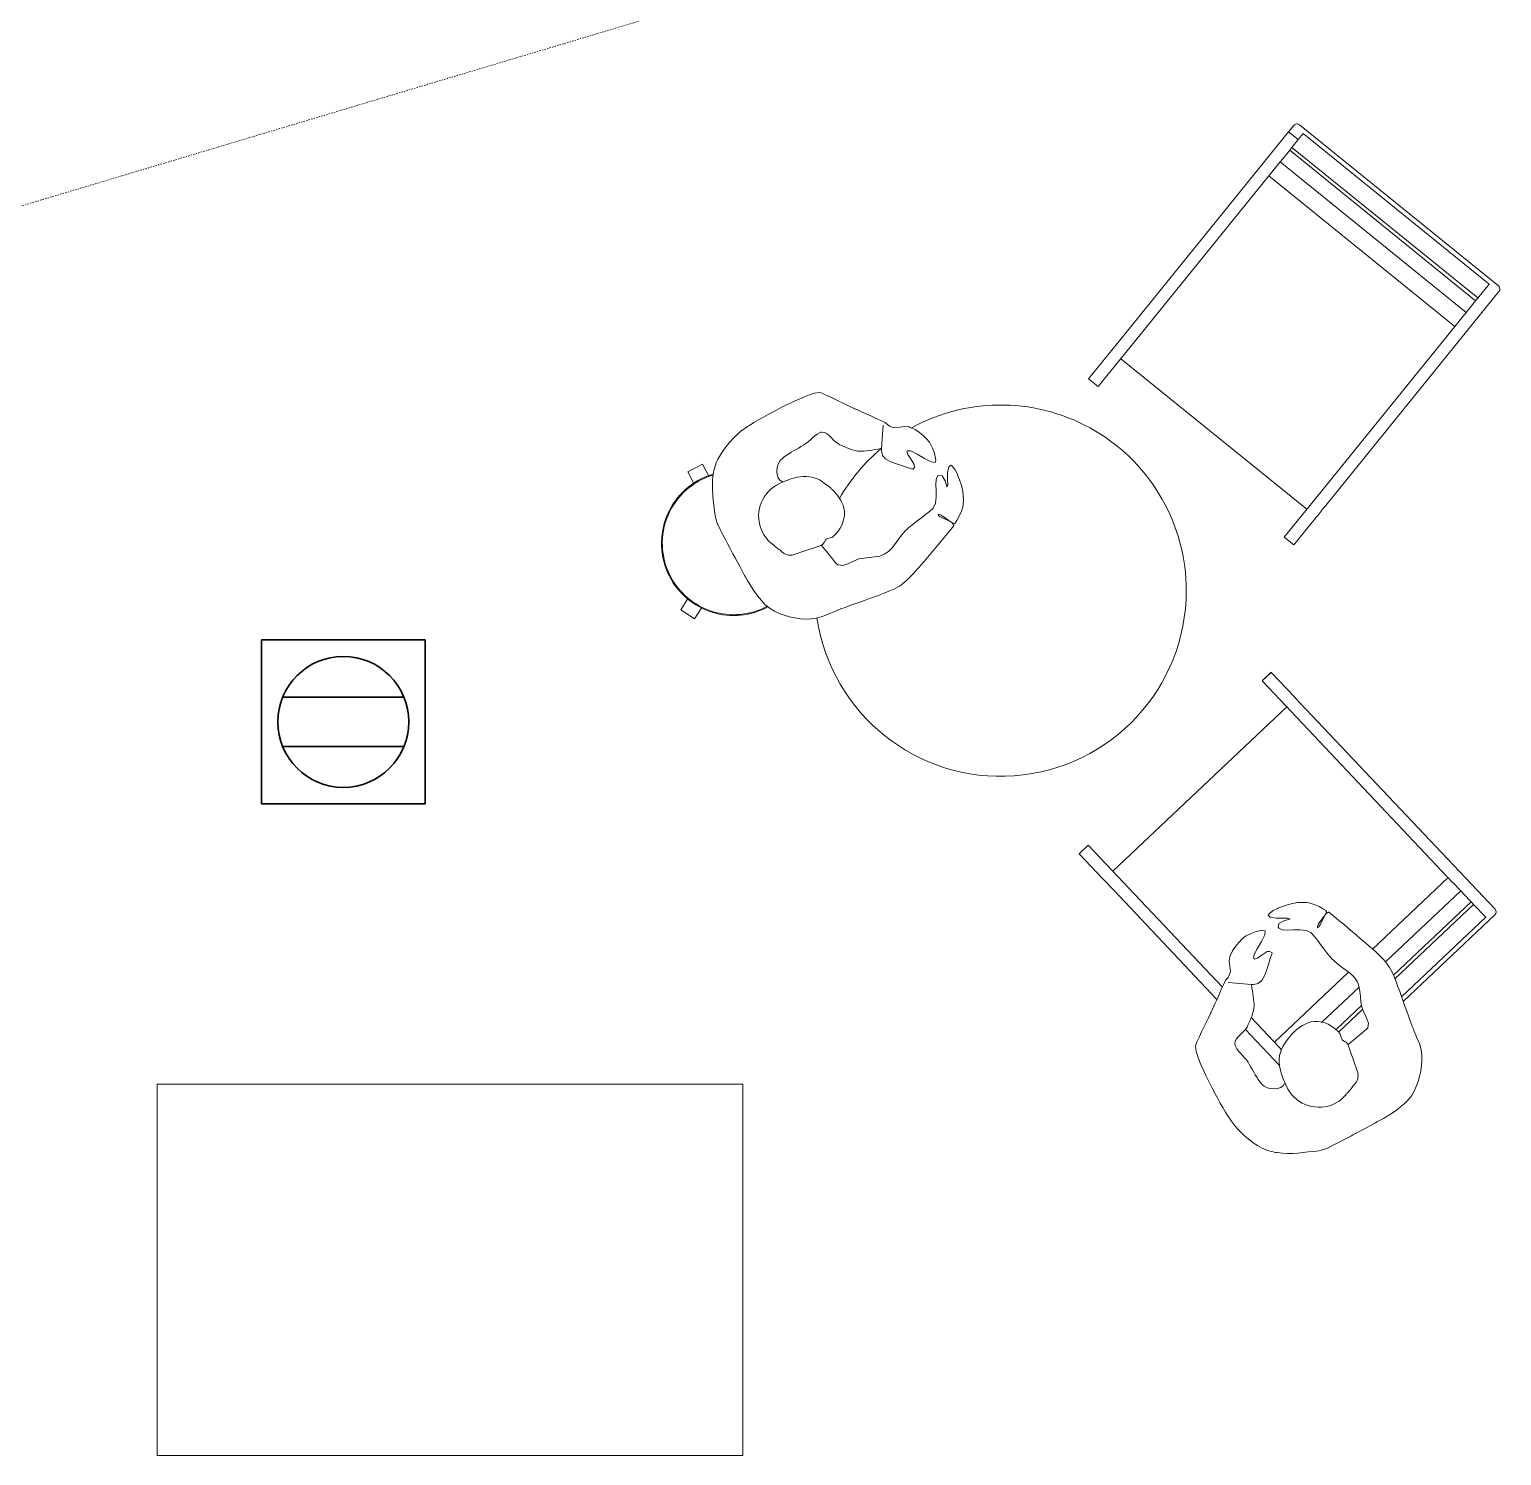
# Model space of a CAD drawing. Header units: millimetres. Extents: x -64292 to 329, y -3854 to 56761.
# Drawn here: x -26342 to -22773, y 43589 to 47045 of the extents above; entities that cross this region are included whole.
import ezdxf

# ---------------------------------------------------------------- set-up
doc = ezdxf.new("R2010")
doc.units = ezdxf.units.MM
doc.header["$MEASUREMENT"] = 0
doc.linetypes.add('Dash', pattern=[6.35, 3.175, -3.175])
for name, color, linetype, lineweight in [('A-ANNO-NOTE', 131, 'Continuous', 30), ('E-ELEC-EQPM', 71, 'Continuous', 13), ('I-FURN', 30, 'Continuous', 13)]:
    doc.layers.add(name, color=color, linetype=linetype, lineweight=lineweight)

# ---------------------------------------------------------------- blocks, each defined once
blk = doc.blocks.new('FFE_PRO-001_Projector_Ceiling mounted - PRO-001-4290699-GA PLAN - LEVEL 11')
at = {"layer": 'E-ELEC-EQPM', "linetype": 'Dash'}
blk.add_line((-86.4, -179.8), (1206.1, -4500), dxfattribs=at)
blk = doc.blocks.new('Man_Sitting_01_ENT - Man Sitting-9509310-GA PLAN - LEVEL 11')
at = {"layer": 'I-FURN'}
for p, q in [((0, 289.9), (-11, 283.6)), ((0, 289.9), (-11, 283.6)), ((11.5, 295.5), (0, 289.9)), ((11.5, 295.5), (0, 289.9)), ((35.3, 304.9), (23.4, 300.5)), ((35.3, 304.9), (23.4, 300.5)), ((47.3, 308.6), (35.3, 304.9)), ((47.3, 308.6), (35.3, 304.9)), ((59.4, 311.6), (47.3, 308.6)), ((59.4, 311.6), (47.3, 308.6)), ((71.7, 313.8), (59.4, 311.6)), ((71.7, 313.8), (59.4, 311.6)), ((78.9, 314.6), (71.7, 313.8)), ((78.9, 314.6), (71.7, 313.8)), ((84.2, 315), (78.9, 314.6)), ((84.2, 315), (78.9, 314.6)), ((96.8, 316), (84.2, 315)), ((96.8, 316), (84.2, 315)), ((109.3, 316.8), (96.8, 316)), ((109.3, 316.8), (96.8, 316)), ((121.9, 317.4), (109.3, 316.8)), ((121.9, 317.4), (109.3, 316.8)), ((134.4, 317.8), (121.9, 317.4)), ((134.4, 317.8), (121.9, 317.4)), ((147, 318.1), (134.4, 317.8)), ((147, 318.1), (134.4, 317.8)), ((159.5, 318.3), (147, 318.1)), ((159.5, 318.3), (147, 318.1)), ((172.1, 318.4), (159.5, 318.3)), ((172.1, 318.4), (159.5, 318.3)), ((179.6, 318.4), (172.1, 318.4)), ((179.6, 318.4), (172.1, 318.4)), ((184.6, 318.4), (179.6, 318.4)), ((184.6, 318.4), (179.6, 318.4)), ((197.2, 318.1), (184.6, 318.4)), ((197.2, 318.1), (184.6, 318.4)), ((234.8, 316), (222.2, 317)), ((234.8, 316), (222.2, 317)), ((247.3, 314.7), (234.8, 316)), ((247.3, 314.7), (234.8, 316)), ((255.1, 313.7), (247.3, 314.7)), ((255.1, 313.7), (247.3, 314.7)), ((259.9, 312.9), (255.1, 313.7)), ((259.9, 312.9), (255.1, 313.7)), ((271.9, 308.3), (259.9, 312.9)), ((271.9, 308.3), (259.9, 312.9)), ((276.3, 304.4), (271.9, 308.3)), ((276.3, 304.4), (271.9, 308.3)), ((280.7, 299.2), (276.3, 304.4)), ((280.7, 299.2), (276.3, 304.4)), ((288.6, 289.3), (280.7, 299.2)), ((288.6, 289.3), (280.7, 299.2)), ((296.3, 279.3), (288.6, 289.3)), ((296.3, 279.3), (288.6, 289.3)), ((-45.4, 252.5), (-47.9, 249.1)), ((-45.4, 252.5), (-47.9, 249.1)), ((-11, 283.6), (-21.3, 276.5)), ((-11, 283.6), (-21.3, 276.5)), ((303.8, 269.3), (296.3, 279.3)), ((303.8, 269.3), (296.3, 279.3)), ((311.2, 259.3), (303.8, 269.3)), ((311.2, 259.3), (303.8, 269.3)), ((318.7, 249.3), (311.2, 259.3)), ((318.7, 249.3), (311.2, 259.3)), ((-66.7, 216.3), (-71.6, 204.9)), ((-66.7, 216.3), (-71.6, 204.9)), ((-61.2, 227.5), (-66.7, 216.3)), ((-61.2, 227.5), (-66.7, 216.3)), ((-55, 238.4), (-61.2, 227.5)), ((-55, 238.4), (-61.2, 227.5)), ((-47.9, 249.1), (-55, 238.4)), ((-47.9, 249.1), (-55, 238.4)), ((186.2, 213.6), (193.1, 215)), ((186.2, 213.6), (193.1, 215)), ((193.1, 215), (200, 216.9)), ((193.1, 215), (200, 216.9)), ((200, 216.9), (207, 218.8)), ((200, 216.9), (207, 218.8)), ((207, 218.8), (213.8, 220.6)), ((207, 218.8), (213.8, 220.6)), ((213.8, 220.6), (220.7, 221.7)), ((213.8, 220.6), (220.7, 221.7)), ((220.7, 221.7), (227.5, 221.9)), ((220.7, 221.7), (227.5, 221.9)), ((227.5, 221.9), (230.5, 221.6)), ((227.5, 221.9), (230.5, 221.6)), ((230.5, 221.6), (233.9, 220.6)), ((230.5, 221.6), (233.9, 220.6)), ((233.9, 220.6), (238.9, 217.1)), ((233.9, 220.6), (238.9, 217.1)), ((238.9, 217.1), (242.6, 211.6)), ((238.9, 217.1), (242.6, 211.6)), ((326.2, 239.5), (318.7, 249.3)), ((326.2, 239.5), (318.7, 249.3)), ((342.1, 219.8), (334.2, 229.6)), ((342.1, 219.8), (334.2, 229.6)), ((350, 210.1), (342.1, 219.8)), ((350, 210.1), (342.1, 219.8)), ((-80.6, 181.3), (-85.2, 169.3)), ((-80.6, 181.3), (-85.2, 169.3)), ((-78.2, 187.8), (-80.6, 181.3)), ((-78.2, 187.8), (-80.6, 181.3)), ((-76.2, 193.2), (-78.2, 187.8)), ((-76.2, 193.2), (-78.2, 187.8)), ((-71.6, 204.9), (-76.2, 193.2)), ((-71.6, 204.9), (-76.2, 193.2)), ((89.9, 177.6), (93.1, 185.6)), ((89.9, 177.6), (93.1, 185.6)), ((93.1, 185.6), (97.7, 193.1)), ((93.1, 185.6), (97.7, 193.1)), ((97.7, 193.1), (103.5, 199.5)), ((97.7, 193.1), (103.5, 199.5)), ((103.5, 199.5), (110, 204.2)), ((103.5, 199.5), (110, 204.2)), ((110, 204.2), (114.4, 206.1)), ((110, 204.2), (114.4, 206.1)), ((114.4, 206.1), (116.8, 206.8)), ((114.4, 206.1), (116.8, 206.8)), ((116.8, 206.8), (123.8, 208.4)), ((116.8, 206.8), (123.8, 208.4)), ((123.8, 208.4), (130.7, 209.5)), ((123.8, 208.4), (130.7, 209.5)), ((130.7, 209.5), (137.6, 210.3)), ((130.7, 209.5), (137.6, 210.3)), ((137.6, 210.3), (144.6, 210.9)), ((137.6, 210.3), (144.6, 210.9)), ((144.6, 210.9), (151.5, 211.2)), ((144.6, 210.9), (151.5, 211.2)), ((151.5, 211.2), (158.5, 211.5)), ((151.5, 211.2), (158.5, 211.5)), ((158.5, 211.5), (165.5, 211.8)), ((158.5, 211.5), (165.5, 211.8)), ((165.5, 211.8), (172.4, 212.2)), ((165.5, 211.8), (172.4, 212.2)), ((172.4, 212.2), (179.3, 212.7)), ((172.4, 212.2), (179.3, 212.7)), ((179.3, 212.7), (184.8, 213.4)), ((179.3, 212.7), (184.8, 213.4)), ((184.8, 213.4), (186.2, 213.6)), ((184.8, 213.4), (186.2, 213.6)), ((242.6, 211.6), (245.4, 204.8)), ((242.6, 211.6), (245.4, 204.8)), ((245.4, 204.8), (247.8, 197.3)), ((245.4, 204.8), (247.8, 197.3)), ((247.8, 197.3), (250.2, 189.5)), ((247.8, 197.3), (250.2, 189.5)), ((250.2, 189.5), (253, 182.2)), ((250.2, 189.5), (253, 182.2)), ((253, 182.2), (256.5, 175.8)), ((253, 182.2), (256.5, 175.8)), ((357.9, 200.3), (350, 210.1)), ((357.9, 200.3), (350, 210.1)), ((365.8, 190.6), (357.9, 200.3)), ((365.8, 190.6), (357.9, 200.3)), ((373.6, 180.7), (365.8, 190.6)), ((373.6, 180.7), (365.8, 190.6)), ((380.3, 172.2), (373.6, 180.7)), ((380.3, 172.2), (373.6, 180.7)), ((-89.3, 157.3), (-92.3, 145.2)), ((-89.3, 157.3), (-92.3, 145.2)), ((-85.2, 169.3), (-89.3, 157.3)), ((-85.2, 169.3), (-89.3, 157.3)), ((88.7, 169.8), (89.9, 177.6)), ((88.7, 169.8), (89.9, 177.6)), ((89.7, 162.7), (88.7, 169.8)), ((89.7, 162.7), (88.7, 169.8)), ((93.3, 157.1), (89.7, 162.7)), ((93.3, 157.1), (89.7, 162.7)), ((93.3, 155.5), (93.3, 157.1)), ((93.3, 155.5), (93.3, 157.1)), ((99, 155.3), (93.3, 155.5)), ((99, 155.3), (93.3, 155.5)), ((106.8, 154.7), (99, 155.3)), ((106.8, 154.7), (99, 155.3)), ((114.6, 153.7), (106.8, 154.7)), ((114.6, 153.7), (106.8, 154.7)), ((122.3, 152.3), (114.6, 153.7)), ((122.3, 152.3), (114.6, 153.7)), ((129.9, 150.5), (122.3, 152.3)), ((129.9, 150.5), (122.3, 152.3)), ((137.2, 148.4), (129.9, 150.5)), ((137.2, 148.4), (129.9, 150.5)), ((144.4, 145.6), (137.2, 148.4)), ((144.4, 145.6), (137.2, 148.4)), ((151.4, 142), (144.4, 145.6)), ((151.4, 142), (144.4, 145.6)), ((256.5, 175.8), (258.1, 173.8)), ((256.5, 175.8), (258.1, 173.8)), ((258.1, 173.8), (261, 170.4)), ((258.1, 173.8), (261, 170.4)), ((261, 170.4), (265.4, 165)), ((261, 170.4), (265.4, 165)), ((265.4, 165), (269.9, 159.6)), ((265.4, 165), (269.9, 159.6)), ((269.9, 159.6), (274.5, 154.2)), ((269.9, 159.6), (274.5, 154.2)), ((274.5, 154.2), (279.4, 149.1)), ((274.5, 154.2), (279.4, 149.1)), ((279.4, 149.1), (284.6, 144.3)), ((279.4, 149.1), (284.6, 144.3)), ((284.6, 144.3), (290.2, 140.1)), ((284.6, 144.3), (290.2, 140.1)), ((373.4, 168.1), (343.9, 119.6)), ((381.2, 170.7), (380.3, 172.2)), ((381.2, 170.7), (380.3, 172.2)), ((384.1, 162.4), (381.2, 170.7)), ((384.1, 162.4), (381.2, 170.7)), ((386.2, 159.2), (384.1, 162.4)), ((386.2, 159.2), (384.1, 162.4)), ((390.8, 154), (386.2, 159.2)), ((390.8, 154), (386.2, 159.2)), ((395.2, 150.7), (390.8, 154)), ((395.2, 150.7), (390.8, 154)), ((406.7, 145.9), (395.2, 150.7)), ((406.7, 145.9), (395.2, 150.7)), ((418.8, 141.6), (406.7, 145.9)), ((418.8, 141.6), (406.7, 145.9)), ((-93.6, 132.1), (-93.6, 120.2)), ((-93.6, 132.1), (-93.6, 120.2)), ((-93.6, 120.2), (-93.6, 107.7)), ((-93.6, 120.2), (-93.6, 107.7)), ((-93.6, 107.7), (-93.4, 95.1)), ((-93.6, 107.7), (-93.4, 95.1)), ((158.2, 137.5), (151.4, 142)), ((158.2, 137.5), (151.4, 142)), ((161.7, 134.8), (158.2, 137.5)), ((161.7, 134.8), (158.2, 137.5)), ((164.6, 132.1), (161.7, 134.8)), ((164.6, 132.1), (161.7, 134.8)), ((170.2, 126.2), (164.6, 132.1)), ((170.2, 126.2), (164.6, 132.1)), ((175, 120.1), (170.2, 126.2)), ((175, 120.1), (170.2, 126.2)), ((179.1, 113.7), (175, 120.1)), ((179.1, 113.7), (175, 120.1)), ((182.8, 107), (179.1, 113.7)), ((182.8, 107), (179.1, 113.7)), ((296.6, 136.6), (302.8, 133.8)), ((296.6, 136.6), (302.8, 133.8)), ((302.8, 133.8), (309.3, 131.1)), ((302.8, 133.8), (309.3, 131.1)), ((309.3, 131.1), (315.8, 128.7)), ((309.3, 131.1), (315.8, 128.7)), ((315.8, 128.7), (322.4, 126.5)), ((315.8, 128.7), (322.4, 126.5)), ((322.4, 126.5), (329, 124.4)), ((322.4, 126.5), (329, 124.4)), ((329, 124.4), (335.7, 122.5)), ((329, 124.4), (335.7, 122.5)), ((335.7, 122.5), (342.4, 120.5)), ((335.7, 122.5), (342.4, 120.5)), ((340.9, 114.5), (338.5, 103.7)), ((340.9, 114.5), (338.5, 103.7)), ((341.9, 116.3), (340.9, 114.5)), ((341.9, 116.3), (340.9, 114.5)), ((343.9, 119.6), (341.9, 116.3)), ((343.9, 119.6), (341.9, 116.3)), ((342.4, 120.5), (343.9, 119.6)), ((342.4, 120.5), (343.9, 119.6)), ((427.2, 135.8), (418.8, 141.6)), ((427.2, 135.8), (418.8, 141.6)), ((429.1, 133.8), (427.2, 135.8)), ((429.1, 133.8), (427.2, 135.8)), ((437.2, 123.4), (429.1, 133.8)), ((437.2, 123.4), (429.1, 133.8)), ((443.6, 112.3), (437.2, 123.4)), ((443.6, 112.3), (437.2, 123.4)), ((448.5, 100.8), (443.6, 112.3)), ((448.5, 100.8), (443.6, 112.3)), ((-93.4, 95.1), (-93.3, 82.5)), ((-93.4, 95.1), (-93.3, 82.5)), ((-93.3, 82.5), (-93, 70)), ((-93.3, 82.5), (-93, 70)), ((186.2, 100), (182.8, 107)), ((186.2, 100), (182.8, 107)), ((189.3, 92.9), (186.2, 100)), ((189.3, 92.9), (186.2, 100)), ((194.8, 77.4), (192.4, 85)), ((194.8, 77.4), (192.4, 85)), ((196.6, 69.8), (194.8, 77.4)), ((196.6, 69.8), (194.8, 77.4)), ((338.5, 103.7), (341.3, 93)), ((338.5, 103.7), (341.3, 93)), ((341.3, 93), (348.1, 82.3)), ((341.3, 93), (348.1, 82.3)), ((348.1, 82.3), (357.5, 71.6)), ((348.1, 82.3), (357.5, 71.6)), ((357.5, 71.6), (368.4, 60.9)), ((357.5, 71.6), (368.4, 60.9)), ((393.7, 77.6), (395.2, 85.1)), ((393.7, 77.6), (395.2, 85.1)), ((396, 63.4), (393.7, 77.6)), ((396, 63.4), (393.7, 77.6)), ((395.2, 85.1), (396.6, 86.3)), ((395.2, 85.1), (396.6, 86.3)), ((396.6, 86.3), (404.5, 82.1)), ((396.6, 86.3), (404.5, 82.1)), ((404.5, 82.1), (414.7, 68.2)), ((404.5, 82.1), (414.7, 68.2)), ((452.2, 89.5), (448.5, 100.8)), ((452.2, 89.5), (448.5, 100.8)), ((454.5, 64.2), (454.3, 77.2)), ((454.5, 64.2), (454.3, 77.2)), ((-92.7, 55.7), (-92.5, 44.9)), ((-92.7, 55.7), (-92.5, 44.9)), ((-92.5, 44.9), (-92.2, 32.3)), ((-92.5, 44.9), (-92.2, 32.3)), ((197.9, 62.2), (196.6, 69.8)), ((197.9, 62.2), (196.6, 69.8)), ((197, 32.1), (198.4, 39.6)), ((197, 32.1), (198.4, 39.6)), ((198.7, 54.7), (197.9, 62.2)), ((198.7, 54.7), (197.9, 62.2)), ((198.4, 39.6), (198.9, 47.1)), ((198.4, 39.6), (198.9, 47.1)), ((198.8, 52.5), (198.7, 54.7)), ((198.8, 52.5), (198.7, 54.7)), ((198.9, 47.1), (198.8, 52.5)), ((198.9, 47.1), (198.8, 52.5)), ((368.4, 60.9), (379.4, 50.3)), ((368.4, 60.9), (379.4, 50.3)), ((379.4, 50.3), (388.4, 40.7)), ((379.4, 50.3), (388.4, 40.7)), ((388.4, 40.7), (389.6, 40.1)), ((388.4, 40.7), (389.6, 40.1)), ((389.6, 40.1), (394.6, 43.4)), ((389.6, 40.1), (394.6, 43.4)), ((394.6, 43.4), (397.1, 49.3)), ((394.6, 43.4), (397.1, 49.3)), ((397.1, 49.3), (396, 63.4)), ((397.1, 49.3), (396, 63.4)), ((414.7, 68.2), (425.7, 50.8)), ((414.7, 68.2), (425.7, 50.8)), ((425.7, 50.8), (436.1, 36.2)), ((425.7, 50.8), (436.1, 36.2)), ((436.1, 36.2), (444.5, 30.6)), ((436.1, 36.2), (444.5, 30.6)), ((447.8, 34.1), (449.6, 38.8)), ((447.8, 34.1), (449.6, 38.8)), ((449.6, 38.8), (452.8, 51.2)), ((449.6, 38.8), (452.8, 51.2)), ((452.8, 51.2), (454.5, 64.2)), ((452.8, 51.2), (454.5, 64.2)), ((-92.2, 32.3), (-91.9, 19.8)), ((-92.2, 32.3), (-91.9, 19.8)), ((-91.9, 19.8), (-91.6, 7.2)), ((-91.9, 19.8), (-91.6, 7.2)), ((173.5, -2.2), (179.6, 3.3)), ((173.5, -2.2), (179.6, 3.3)), ((179.6, 3.3), (185.5, 9.8)), ((179.6, 3.3), (185.5, 9.8)), ((185.5, 9.8), (187.1, 11.9)), ((185.5, 9.8), (187.1, 11.9)), ((187.1, 11.9), (190.7, 17.2)), ((187.1, 11.9), (190.7, 17.2)), ((190.7, 17.2), (194.5, 24.6)), ((190.7, 17.2), (194.5, 24.6)), ((194.5, 24.6), (197, 32.1)), ((194.5, 24.6), (197, 32.1)), ((444.5, 30.6), (447.8, 34.1)), ((444.5, 30.6), (447.8, 34.1)), ((468.5, 5.3), (462.8, -1.7)), ((468.5, 5.3), (462.8, -1.7)), ((475.1, 7.5), (468.5, 5.3)), ((475.1, 7.5), (468.5, 5.3)), ((476.9, 3.8), (475.1, 7.5)), ((476.9, 3.8), (475.1, 7.5)), ((479.4, -8.7), (476.9, 3.8)), ((479.4, -8.7), (476.9, 3.8)), ((-91.2, -7.5), (-90.8, -17.9)), ((-91.2, -7.5), (-90.8, -17.9)), ((-90.8, -17.9), (-90, -30.4)), ((-90.8, -17.9), (-90, -30.4)), ((-90, -30.4), (-88.8, -42.8)), ((-90, -30.4), (-88.8, -42.8)), ((33.6, -12.3), (70.7, -17.7)), ((70.7, -17.7), (84.2, -19.7)), ((84.2, -19.7), (99, -21.8)), ((107.8, -23.6), (108.6, -22.7)), ((107.8, -23.6), (108.6, -22.7)), ((110.5, -35.8), (107.8, -23.6)), ((110.5, -35.8), (107.8, -23.6)), ((116.5, -19.8), (123.4, -15.6)), ((116.5, -19.8), (123.4, -15.6)), ((123.4, -15.6), (124.6, -15.3)), ((123.4, -15.6), (124.6, -15.3)), ((124.6, -15.3), (131, -16.1)), ((124.6, -15.3), (131, -16.1)), ((131, -16.1), (138.8, -17.7)), ((131, -16.1), (138.8, -17.7)), ((138.8, -17.7), (140.5, -17.5)), ((138.8, -17.7), (140.5, -17.5)), ((140.5, -17.5), (146.3, -15.9)), ((140.5, -17.5), (146.3, -15.9)), ((146.3, -15.9), (153.5, -13.4)), ((146.3, -15.9), (153.5, -13.4)), ((153.5, -13.4), (160.5, -10.4)), ((153.5, -13.4), (160.5, -10.4)), ((160.5, -10.4), (167.1, -6.7)), ((160.5, -10.4), (167.1, -6.7)), ((167.1, -6.7), (173.5, -2.2)), ((167.1, -6.7), (173.5, -2.2)), ((415, -31.8), (408.2, -45.9)), ((415, -31.8), (408.2, -45.9)), ((421.3, -18), (415, -31.8)), ((421.3, -18), (415, -31.8)), ((427.7, -7.1), (421.3, -18)), ((427.7, -7.1), (421.3, -18)), ((434.9, -1.4), (427.7, -7.1)), ((434.9, -1.4), (427.7, -7.1)), ((437.7, -1.1), (434.9, -1.4)), ((437.7, -1.1), (434.9, -1.4)), ((444.4, -5.9), (437.7, -1.1)), ((444.4, -5.9), (437.7, -1.1)), ((442.9, -34.2), (445.8, -20.5)), ((442.9, -34.2), (445.8, -20.5)), ((443.6, -35.3), (442.9, -34.2)), ((443.6, -35.3), (442.9, -34.2)), ((446.7, -31.9), (443.6, -35.3)), ((446.7, -31.9), (443.6, -35.3)), ((444.9, -6.5), (444.4, -5.9)), ((444.9, -6.5), (444.4, -5.9)), ((445.8, -20.5), (444.9, -6.5)), ((445.8, -20.5), (444.9, -6.5)), ((452.4, -20.1), (446.7, -31.9)), ((452.4, -20.1), (446.7, -31.9)), ((459.4, -6.4), (452.4, -20.1)), ((459.4, -6.4), (452.4, -20.1)), ((462.8, -1.7), (459.4, -6.4)), ((462.8, -1.7), (459.4, -6.4)), ((476.1, -45.7), (477.7, -33.6)), ((476.1, -45.7), (477.7, -33.6)), ((477.7, -33.6), (479, -21.4)), ((477.7, -33.6), (479, -21.4)), ((479, -21.4), (479.1, -20.3)), ((479, -21.4), (479.1, -20.3)), ((479.1, -20.3), (479.4, -8.7)), ((479.1, -20.3), (479.4, -8.7)), ((-88.8, -42.8), (-87, -55.3)), ((-88.8, -42.8), (-87, -55.3)), ((-87, -55.3), (-84.8, -67.7)), ((-87, -55.3), (-84.8, -67.7)), ((-84.8, -67.7), (-82.5, -77.6)), ((-84.8, -67.7), (-82.5, -77.6)), ((111.1, -38.4), (110.5, -35.8)), ((111.1, -38.4), (110.5, -35.8)), ((113.1, -48.1), (111.1, -38.4)), ((113.1, -48.1), (111.1, -38.4)), ((115.7, -60.4), (113.1, -48.1)), ((115.7, -60.4), (113.1, -48.1)), ((118.4, -72.6), (115.7, -60.4)), ((118.4, -72.6), (115.7, -60.4)), ((378.7, -69), (366.5, -71.5)), ((378.7, -69), (366.5, -71.5)), ((387.8, -66.7), (378.7, -69)), ((387.8, -66.7), (378.7, -69)), ((390.3, -65.9), (387.8, -66.7)), ((390.3, -65.9), (387.8, -66.7)), ((400.2, -58.1), (390.3, -65.9)), ((400.2, -58.1), (390.3, -65.9)), ((408.2, -45.9), (400.2, -58.1)), ((408.2, -45.9), (400.2, -58.1)), ((464.3, -82), (469.7, -69.9)), ((464.3, -82), (469.7, -69.9)), ((469.7, -69.9), (473.5, -57.8)), ((469.7, -69.9), (473.5, -57.8)), ((473.5, -57.8), (476.1, -45.7)), ((473.5, -57.8), (476.1, -45.7)), ((-77.9, -92.1), (-72.5, -103.4)), ((-77.9, -92.1), (-72.5, -103.4)), ((-72.5, -103.4), (-65.9, -114)), ((-72.5, -103.4), (-65.9, -114)), ((120.2, -79.7), (118.4, -72.6)), ((120.2, -79.7), (118.4, -72.6)), ((122.3, -84.2), (120.2, -79.7)), ((122.3, -84.2), (120.2, -79.7)), ((131.4, -90.4), (122.3, -84.2)), ((131.4, -90.4), (122.3, -84.2)), ((144.7, -92.4), (131.4, -90.4)), ((144.7, -92.4), (131.4, -90.4)), ((159.7, -92.8), (144.7, -92.4)), ((159.7, -92.8), (144.7, -92.4)), ((173.8, -94), (159.7, -92.8)), ((173.8, -94), (159.7, -92.8)), ((177.4, -94.9), (173.8, -94)), ((177.4, -94.9), (173.8, -94)), ((185.9, -97.8), (177.4, -94.9)), ((185.9, -97.8), (177.4, -94.9)), ((197.8, -102.5), (185.9, -97.8)), ((197.8, -102.5), (185.9, -97.8)), ((209.8, -107), (197.8, -102.5)), ((209.8, -107), (197.8, -102.5)), ((221.7, -110.5), (209.8, -107)), ((221.7, -110.5), (209.8, -107)), ((257.3, -106.4), (245.4, -110.3)), ((257.3, -106.4), (245.4, -110.3)), ((269.1, -101), (257.3, -106.4)), ((269.1, -101), (257.3, -106.4)), ((280.9, -95), (269.1, -101)), ((280.9, -95), (269.1, -101)), ((292.8, -89.1), (280.9, -95)), ((292.8, -89.1), (280.9, -95)), ((304.6, -84.3), (292.8, -89.1)), ((304.6, -84.3), (292.8, -89.1)), ((309.2, -82.8), (304.6, -84.3)), ((309.2, -82.8), (304.6, -84.3)), ((316.5, -80.9), (309.2, -82.8)), ((316.5, -80.9), (309.2, -82.8)), ((328.8, -78.3), (316.5, -80.9)), ((328.8, -78.3), (316.5, -80.9)), ((341.4, -75.9), (328.8, -78.3)), ((341.4, -75.9), (328.8, -78.3)), ((354, -73.8), (341.4, -75.9)), ((354, -73.8), (341.4, -75.9)), ((366.5, -71.5), (354, -73.8)), ((366.5, -71.5), (354, -73.8)), ((396.8, -94.3), (413.8, -116.6)), ((414.8, -118.6), (400.9, -92.4)), ((437.4, -112), (447.5, -103.9)), ((437.4, -112), (447.5, -103.9)), ((447.5, -103.9), (456.8, -93.9)), ((447.5, -103.9), (456.8, -93.9)), ((456.8, -93.9), (460.1, -89.1)), ((456.8, -93.9), (460.1, -89.1)), ((460.1, -89.1), (464.3, -82)), ((460.1, -89.1), (464.3, -82)), ((-65.9, -114), (-58.3, -124.1)), ((-65.9, -114), (-58.3, -124.1)), ((-58.3, -124.1), (-49.6, -133.5)), ((-58.3, -124.1), (-49.6, -133.5)), ((-49.6, -133.5), (-40, -142.4)), ((-49.6, -133.5), (-40, -142.4)), ((-40, -142.4), (-29.7, -150.7)), ((-40, -142.4), (-29.7, -150.7)), ((227.8, -111.6), (221.7, -110.5)), ((227.8, -111.6), (221.7, -110.5)), ((233.6, -111.9), (227.8, -111.6)), ((233.6, -111.9), (227.8, -111.6)), ((245.4, -110.3), (233.6, -111.9)), ((245.4, -110.3), (233.6, -111.9)), ((369.7, -146.8), (381.2, -141.8)), ((369.7, -146.8), (381.2, -141.8)), ((381.2, -141.8), (392.7, -136.7)), ((381.2, -141.8), (392.7, -136.7)), ((392.7, -136.7), (404.2, -131.6)), ((392.7, -136.7), (404.2, -131.6)), ((404.2, -131.6), (414.3, -127)), ((404.2, -131.6), (414.3, -127)), ((414.3, -127), (415.4, -126.3)), ((414.3, -127), (415.4, -126.3)), ((415.4, -126.3), (414.8, -118.6)), ((414.8, -118.6), (418.3, -123)), ((414.8, -118.6), (418.3, -123)), ((415.4, -126.3), (414.8, -118.6)), ((418.3, -123), (421.2, -122.5)), ((418.3, -123), (421.2, -122.5)), ((421.2, -122.5), (427.4, -118.7)), ((421.2, -122.5), (427.4, -118.7)), ((427.4, -118.7), (437.4, -112)), ((427.4, -118.7), (437.4, -112)), ((-29.7, -150.7), (-18.6, -158.5)), ((-29.7, -150.7), (-18.6, -158.5)), ((-18.6, -158.5), (-7.3, -165.3)), ((-18.6, -158.5), (-7.3, -165.3)), ((-7.3, -165.3), (4.2, -170.8)), ((-7.3, -165.3), (4.2, -170.8)), ((4.2, -170.8), (15.9, -174.8)), ((4.2, -170.8), (15.9, -174.8)), ((15.9, -174.8), (28, -177.5)), ((15.9, -174.8), (28, -177.5)), ((28, -177.5), (33.6, -178.3)), ((28, -177.5), (33.6, -178.3)), ((33.6, -178.3), (40.5, -178.9)), ((33.6, -178.3), (40.5, -178.9)), ((288.3, -180.4), (294.6, -177.8)), ((288.3, -180.4), (294.6, -177.8)), ((294.6, -177.8), (300, -175.6)), ((294.6, -177.8), (300, -175.6)), ((300, -175.6), (311.7, -170.9)), ((300, -175.6), (311.7, -170.9)), ((311.7, -170.9), (323.3, -166.1)), ((311.7, -170.9), (323.3, -166.1)), ((323.3, -166.1), (334.9, -161.3)), ((323.3, -166.1), (334.9, -161.3)), ((334.9, -161.3), (346.5, -156.5)), ((334.9, -161.3), (346.5, -156.5)), ((346.5, -156.5), (358.1, -151.7)), ((346.5, -156.5), (358.1, -151.7)), ((358.1, -151.7), (360.7, -150.6)), ((358.1, -151.7), (360.7, -150.6)), ((360.7, -150.6), (369.7, -146.8)), ((360.7, -150.6), (369.7, -146.8)), ((40.5, -178.9), (53, -179.8)), ((40.5, -178.9), (53, -179.8)), ((53, -179.8), (65.5, -180.7)), ((53, -179.8), (65.5, -180.7)), ((79.6, -182), (90.5, -183.4)), ((79.6, -182), (90.5, -183.4)), ((90.5, -183.4), (103, -184.9)), ((90.5, -183.4), (103, -184.9)), ((103, -184.9), (115.4, -186.5)), ((103, -184.9), (115.4, -186.5)), ((115.4, -186.5), (127.9, -188.1)), ((115.4, -186.5), (127.9, -188.1)), ((127.9, -188.1), (140.3, -189.7)), ((127.9, -188.1), (140.3, -189.7)), ((140.3, -189.7), (152.8, -191.3)), ((140.3, -189.7), (152.8, -191.3)), ((152.8, -191.3), (165.3, -192.8)), ((152.8, -191.3), (165.3, -192.8)), ((165.3, -192.8), (171.3, -193.6)), ((165.3, -192.8), (171.3, -193.6)), ((171.3, -193.6), (177.7, -194.3)), ((171.3, -193.6), (177.7, -194.3)), ((177.7, -194.3), (190.3, -195.8)), ((177.7, -194.3), (190.3, -195.8)), ((190.3, -195.8), (202.8, -196.9)), ((190.3, -195.8), (202.8, -196.9)), ((202.8, -196.9), (215.4, -197.5)), ((202.8, -196.9), (215.4, -197.5)), ((215.4, -197.5), (227.9, -197.3)), ((215.4, -197.5), (227.9, -197.3)), ((240.3, -195.8), (252.5, -193)), ((240.3, -195.8), (252.5, -193)), ((252.5, -193), (264.6, -189.3)), ((252.5, -193), (264.6, -189.3)), ((264.6, -189.3), (276.5, -185)), ((264.6, -189.3), (276.5, -185)), ((276.5, -185), (288.3, -180.4)), ((276.5, -185), (288.3, -180.4))]:
    blk.add_line(p, q, dxfattribs=at)
at = {"layer": 'I-FURN', "flags": 128}
blk.add_lwpolyline([(-0.3, 41.3), (0.6, 39.2), (1.1, 37.9), (2.2, 35.5), (2.7, 34.3), (3.5, 32.2), (4.3, 30.3), (4.8, 29.1), (5.7, 27), (6.3, 25.6), (6.6, 24.8), (7.2, 23.3), (8.5, 20), (8.8, 19.3), (8.9, 18.9), (9.1, 18.5), (9.2, 18.3), (9.3, 18.1), (9.5, 17.7), (9.6, 17.5), (9.8, 17.1), (9.8, 17), (10, 16.7), (10.1, 16.4), (10.2, 16.2), (10.5, 15.8), (10.7, 15.5), (11.1, 14.7), (12.4, 12.6), (13.2, 11.2)], dxfattribs=at)
at = {"layer": 'I-FURN'}
for centre, radius, start, end in [((74.2, 163.5), 146.1, 110.321, 115.3802), ((74.2, 163.5), 146.1, 110.321, 115.3802), ((189.3, -119.1), 437.3, 85.6819, 88.971), ((189.3, -119.1), 437.3, 85.6819, 88.971), ((41.8, 188), 108.4, 132.0949, 143.5086), ((41.8, 188), 108.4, 132.0949, 143.5086), ((81.8, 143.8), 168.1, 127.8222, 132.0949), ((81.8, 143.8), 168.1, 127.8222, 132.0949), ((558.9, 419.5), 294.1, 217.7255, 220.1874), ((558.9, 419.5), 294.1, 217.7255, 220.1874), ((-24.4, 131.9), 69.1, 168.8939, 179.7719), ((-24.4, 131.9), 69.1, 168.8939, 179.7719), ((81.8, 68.9), 87.3, 82.4509, 167.5491), ((312.9, 173), 39.9, 235.3716, 245.8798), ((312.9, 173), 39.9, 235.3716, 245.8798), ((77.5, 69.9), 82.8, 167.5491, 200.1533), ((97.6, 52.5), 100.2, 18.9596, 23.7735), ((97.6, 52.5), 100.2, 18.9596, 23.7735), ((409, 75.5), 45.4, 2.1129, 17.957), ((409, 75.5), 45.4, 2.1129, 17.957), ((1371.3, 96.1), 1464.5, 181.0232, 181.5755), ((1371.3, 96.1), 1464.5, 181.0232, 181.5755), ((526.1, 16), 617.8, 180.8186, 182.1815), ((526.1, 16), 617.8, 180.8186, 182.1815), ((44.3, 17.7), 31.8, 191.7519, 250.2481), ((112.2, 68.8), 91.6, 261.7116, 267.7353), ((108.5, -10.2), 12.5, 270.5665, 309.7814), ((108.5, -10.2), 12.5, 270.5665, 309.7814), ((-1.8, -59.5), 82.8, 192.6749, 203.1806), ((-1.8, -59.5), 82.8, 192.6749, 203.1806), ((407.7, -85.4), 14.1, 178.7597, 219.2403), ((385.3, -100.7), 17.6, 28, 62), ((45.6, -464.6), 284.6, 83.1562, 85.9929), ((45.6, -464.6), 284.6, 83.1562, 85.9929), ((226.5, -133), 64.3, 271.2861, 282.4309), ((226.5, -133), 64.3, 271.2861, 282.4309)]:
    blk.add_arc(centre, radius, start, end, dxfattribs=at)
blk = doc.blocks.new('Existing Furniture_Thonet Armchair_EC27 - EC27-9709584-GA PLAN - LEVEL 11')
at = {"layer": 'I-FURN'}
for p, q in [((-330, 596.5), (-330, -70.8)), ((-14.6, 606.5), (-320, 606.5)), ((-300, 595.2), (-19.6, 595.2)), ((-300, 552.2), (-300, 595.2)), ((-37.8, 552.3), (-300, 552.3)), ((-300, 543.8), (-300, 552.3)), ((-300, 517), (-300, 543.8)), ((-40.9, 543.8), (-300, 543.8)), ((150.5, 543.8), (65.8, 543.8)), ((150.2, 552.3), (69.7, 552.3)), ((-300, 507.2), (-300, 517)), ((-300, 479.1), (-300, 507.2)), ((-300, 507.2), (-49.2, 507.2)), ((39.2, 507.2), (163.1, 507.2)), ((310, 513.2), (310, 392.8)), ((-300, -70.8), (-300, 479.9)), ((280, 487.6), (280, 479.1)), ((280, 381.3), (280, 479.9)), ((-47.9, 463.1), (-300, 463.1)), ((280, 463.1), (33, 463.1)), ((310, 292.1), (310, -70.8)), ((280, -70.8), (280, 279.7)), ((-330, -80), (-330, -70.8)), ((-300, -70.8), (-300, -110.2)), ((280, -110.2), (280, -70.8)), ((310, -70.8), (310, -110.2)), ((-330, -88.8), (-330, -80)), ((-330, -96.5), (-330, -88.8)), ((-330, -102.9), (-330, -96.5)), ((-330, -107.5), (-330, -102.9)), ((-300, -106.7), (280, -106.7)), ((-330, -110.2), (-330, -107.5)), ((-330, -193.5), (-330, -110.2)), ((-300, -110.2), (-300, -193.5)), ((280, -193.5), (280, -110.2)), ((310, -110.2), (310, -193.5)), ((-330, -193.7), (-330, -193.5)), ((-300, -193.5), (-330, -193.5)), ((-330, -193.7), (-300, -193.7)), ((-300, -193.5), (-300, -193.7)), ((280, -193.7), (280, -193.5)), ((310, -193.5), (280, -193.5)), ((280, -193.7), (310, -193.7)), ((310, -193.5), (310, -193.7))]:
    blk.add_line(p, q, dxfattribs=at)
blk.add_arc((-320, 596.5), 10, 90, 180, dxfattribs=at)
blk = doc.blocks.new('Existing Furniture_Thonet Armchair_EC27 - EC27-9710636-GA PLAN - LEVEL 11')
at = {"layer": 'I-FURN'}
for p, q in [((-300, 193.7), (-330, 193.7)), ((-330, 193.5), (-330, 193.7)), ((-330, 110.2), (-330, 193.5)), ((-330, 193.5), (-300, 193.5)), ((-300, 193.7), (-300, 193.5)), ((-300, 193.5), (-300, 110.2)), ((310, 193.7), (280, 193.7)), ((280, 193.5), (280, 193.7)), ((280, 110.2), (280, 193.5)), ((280, 193.5), (310, 193.5)), ((310, 193.7), (310, 193.5)), ((310, 193.5), (310, 110.2)), ((-330, 107.5), (-330, 110.2)), ((-330, 102.9), (-330, 107.5)), ((-300, 110.2), (-300, 70.8)), ((280, 70.8), (280, 110.2)), ((310, 110.2), (310, 70.8)), ((-330, 96.5), (-330, 102.9)), ((-330, 88.8), (-330, 96.5)), ((-330, 80), (-330, 88.8)), ((-330, 70.8), (-330, 80)), ((280, 106.7), (-300, 106.7)), ((-330, 70.8), (-330, -596.5)), ((-300, -479.9), (-300, 70.8)), ((280, -479.9), (280, 70.8)), ((310, 70.8), (310, -576.5)), ((-300, -463.1), (280, -463.1)), ((-300, -507.2), (-300, -479.1)), ((280, -479.1), (280, -507.2)), ((-300, -517), (-300, -507.2)), ((280, -507.2), (-300, -507.2)), ((-300, -543.8), (-300, -517)), ((280, -507.2), (280, -517)), ((280, -517), (280, -543.8)), ((-300, -552.3), (-300, -543.8)), ((-300, -543.8), (280, -543.8)), ((-300, -595.2), (-300, -552.2)), ((-300, -552.3), (280, -552.3)), ((280, -543.8), (280, -552.3)), ((280, -576.5), (280, -552.2)), ((-320, -606.5), (300, -606.5)), ((280, -595.2), (-300, -595.2)), ((280, -576.5), (310, -576.5)), ((310, -576.5), (280, -576.5)), ((280, -576.5), (280, -595.2)), ((310, -596.5), (310, -576.5))]:
    blk.add_line(p, q, dxfattribs=at)
for centre, start, end in [((-320, -596.5), 180, 270), ((300, -596.5), 270, 0)]:
    blk.add_arc(centre, 10, start, end, dxfattribs=at)
blk = doc.blocks.new('Existing Furniture_Meeting Table Round_ET3 - ET3-V105-GA PLAN - LEVEL 11')
at = {"layer": 'I-FURN'}
for start, end in [(360, 118.6123), (130.0415, 150.2415), (188.4569, 360)]:
    blk.add_arc((49.3, -3000), 450, start, end, dxfattribs=at)
blk = doc.blocks.new('Existing Furniture_Fooseball Table_EO4 - EO4-9713106-GA PLAN - LEVEL 11')
at = {"layer": 'I-FURN'}
for p, q in [((499.3, -2290), (-400.7, -2290)), ((-400.7, -2290), (-400.7, -3710)), ((499.3, -3710), (499.3, -2290)), ((-400.7, -3710), (499.3, -3710))]:
    blk.add_line(p, q, dxfattribs=at)
blk = doc.blocks.new('Existing Furniture_Aalto Stool 60_EC4 - EC4B-V166-GA PLAN - LEVEL 11')
at = {"layer": 'I-FURN'}
for p, q in [((20, 205), (-20, 205)), ((-20, 172.8), (-20, 205)), ((20, 205), (20, 172.8)), ((-187.5, -85.2), (-159.6, -69.1)), ((-187.5, -85.2), (-167.5, -119.8)), ((-139.6, -103.7), (-167.5, -119.8))]:
    blk.add_line(p, q, dxfattribs=at)
for radius, start, end in [(175, 79.6093, 180), (173, 79.8994, 180), (173, 79.8994, 180), (175, 180, 271.3244), (173, 180, 271.0407), (173, 180, 271.0407)]:
    blk.add_arc((0, 0), radius, start, end, dxfattribs=at)

msp = doc.modelspace()

# ---------------------------------------------------------------- linework, layer by layer
at = {"layer": 'A-ANNO-NOTE', "lineweight": 30}
for p, q in [((-25779.3, 45565.5), (-25382.4, 45565.5)), ((-25779.3, 45168.6), (-25779.3, 45565.5)), ((-25382.4, 45565.5), (-25382.4, 45168.6)), ((-25433.7, 45426.6), (-25728, 45426.6)), ((-25433.7, 45307.5), (-25728, 45307.5)), ((-25382.4, 45168.6), (-25779.3, 45168.6))]:
    msp.add_line(p, q, dxfattribs=at)
msp.add_circle((-25580.8, 45367), 158.7, dxfattribs=at)

# ---------------------------------------------------------------- block references
at = {"layer": 'E-ELEC-EQPM', "rotation": 269.9999999999998}
msp.add_blockref('FFE_PRO-001_Projector_Ceiling mounted - PRO-001-4290699-GA PLAN - LEVEL 11', (-23291.9, 47395.6), dxfattribs=at)
at = {"layer": 'I-FURN'}
for name, p, rotation in [('Existing Furniture_Thonet Armchair_EC27 - EC27-9710636-GA PLAN - LEVEL 11', (-23411.5, 46154), 140.999999999999), ('Man_Sitting_01_ENT - Man Sitting-9509310-GA PLAN - LEVEL 11', (-24528.4, 45766.8), 26.99999999999989), ('Existing Furniture_Aalto Stool 60_EC4 - EC4B-V166-GA PLAN - LEVEL 11', (-24634.6, 45799.8), 26.99999999999961), ('Existing Furniture_Thonet Armchair_EC27 - EC27-9709584-GA PLAN - LEVEL 11', (-23438.8, 45119.7), 223.4022412285445), ('Man_Sitting_01_ENT - Man Sitting-9509310-GA PLAN - LEVEL 11', (-23117, 44478.6), 116.9999999999997), ('Existing Furniture_Fooseball Table_EO4 - EO4-9713106-GA PLAN - LEVEL 11', (-28322.1, 43989.4), 89.99999999999991)]:
    msp.add_blockref(name, p, dxfattribs=dict(at, rotation=rotation))
msp.add_blockref('Existing Furniture_Meeting Table Round_ET3 - ET3-V105-GA PLAN - LEVEL 11', (-24036.9, 48685), dxfattribs=at)

doc.saveas('drawing.dxf')
